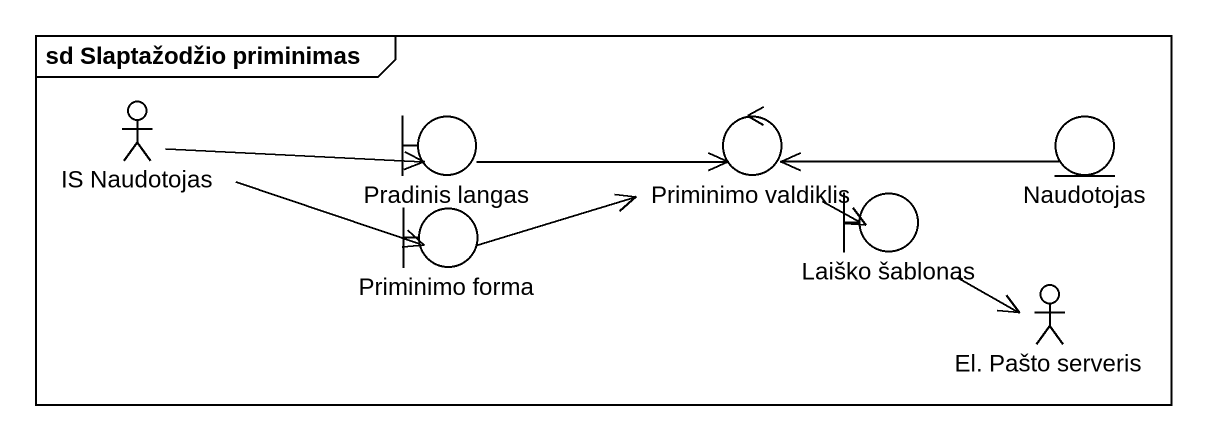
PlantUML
@startuml
mainframe sd Slaptažodžio priminimas
actor "IS Naudotojas" as IS_Naudotojas
boundary "Pradinis langas" as Pradinis_langas
control "Priminimo valdiklis" as Priminimo_valdiklis
entity Naudotojas
boundary "Priminimo forma" as Priminimo_forma
boundary "Laiško šablonas" as Laiško_šablonas
actor "El. Pašto serveris" as El_Pašto_serveris
IS_Naudotojas -right-> Pradinis_langas
IS_Naudotojas -right-> Priminimo_forma
Pradinis_langas -right-> Priminimo_valdiklis
Priminimo_valdiklis -right-> Laiško_šablonas
Naudotojas -left-> Priminimo_valdiklis
Priminimo_forma -right-> Priminimo_valdiklis
Laiško_šablonas -right-> El_Pašto_serveris
@enduml
